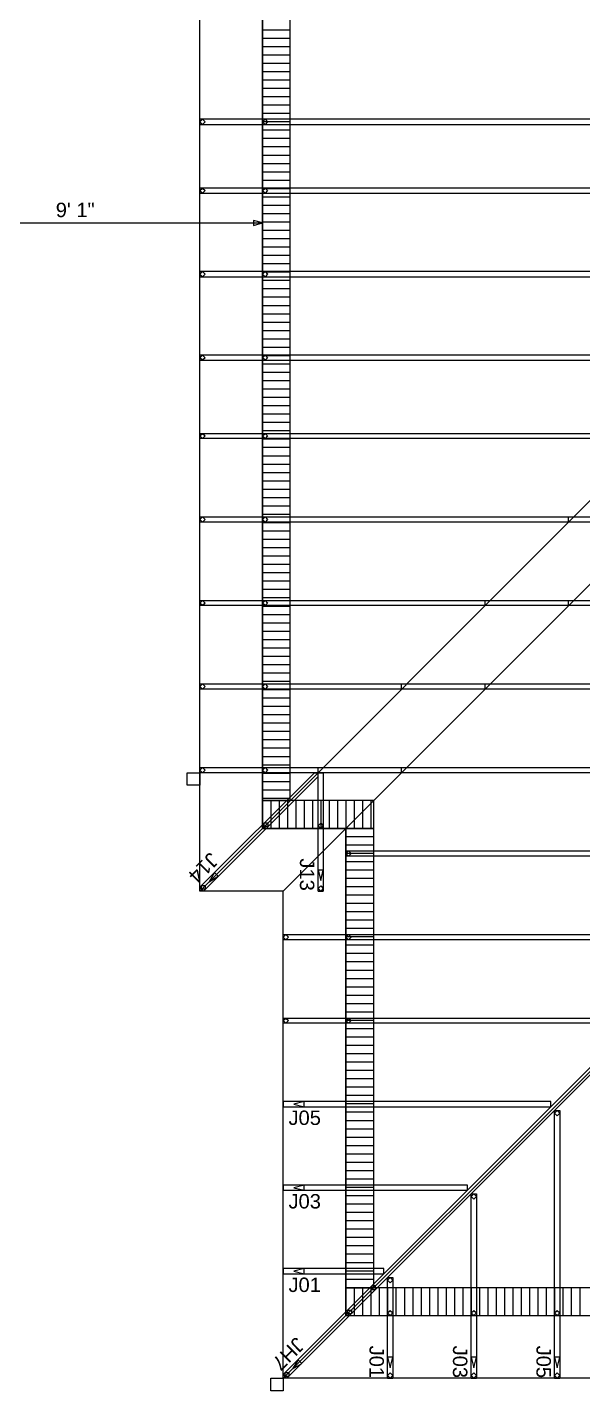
# Model space of a CAD drawing. Header units: inches. Extents: x -25328 to 8149, y -5530 to 4336.
# Drawn here: x 1514.5 to 1674.1, y 2143.5 to 2535.3 of the extents above; entities that cross this region are included whole.
import ezdxf

# ---------------------------------------------------------------- set-up
doc = ezdxf.new("R2010")
doc.units = ezdxf.units.IN
doc.header["$LTSCALE"] = 16
doc.header["$MEASUREMENT"] = 0
for name, color, linetype in [('1st_Floor_Labels_Engineering_Mem', 7, 'CONTINUOUS'), ('1st_Floor_Objects_Dimensions', 7, 'CONTINUOUS'), ('1st_Floor_Objects_Planes', 7, 'CONTINUOUS'), ('1st_Floor_Objects_Roof_Framing', 40, 'CONTINUOUS'), ('1st_Floor_Objects_Roof_Truss', 40, 'CONTINUOUS'), ('1st_Floor_Objects_Roof_Truss_Pro', 7, 'CONTINUOUS'), ('1st_Floor_Objects_Walls', 7, 'CONTINUOUS')]:
    doc.layers.add(name, color=color, linetype=linetype)
doc.styles.add('ARIAL', font='arial.ttf', dxfattribs={"height": 13.333333})

msp = doc.modelspace()

# ---------------------------------------------------------------- linework, layer by layer
at = {"layer": '1st_Floor_Objects_Dimensions', "color": 7}
for p, q in [((1582.05690471, 2479.05775958), (1582.05690471, 2485.05775958)), ((1473.05634776, 2479.05775958), (1582.05690471, 2479.05775958)), ((1582.05690471, 2479.05775958), (1582.05690471, 2311.08591204))]:
    msp.add_line(p, q, dxfattribs=at)
msp.add_lwpolyline([(1582.05690471, 2479.05775958), (1579.46500102, 2479.75225573), (1579.46500102, 2478.36326342), (1582.05690471, 2479.05775958)], close=True, dxfattribs=at).dxf.unprotected_set("ltscale", 0)
at = {"layer": '1st_Floor_Objects_Planes', "color": 70}
for p, q in [((1564.05690471, 2287.08592349), (1564.05690471, 2568.08615618)), ((1564.05690471, 2287.08592349), (1564.05690471, 2568.08615618)), ((1564.05690471, 2287.08588915), (1733.0565919, 2456.08562213)), ((1733.05663768, 2456.08559924), (1564.05690471, 2287.08592349)), ((1746.05669108, 2445.08617907), (1588.05667582, 2287.08591204)), ((1588.05688182, 2287.08607226), (1746.05665675, 2445.08620196)), ((1766.05656901, 2325.08629351), (1588.05690471, 2147.08622437)), ((1588.05701915, 2147.08640748), (1766.05654612, 2325.08623629)), ((1588.05674449, 2287.08591204), (1564.05690471, 2287.08591204)), ((1588.05667582, 2287.08591204), (1564.05690471, 2287.08588915)), ((1588.05688182, 2147.08624869), (1588.05685893, 2287.0860837)), ((1588.05690471, 2147.08622437), (1588.05688182, 2287.08607226)), ((1696.55538646, 2147.08641892), (1588.05701915, 2147.08640748))]:
    msp.add_line(p, q, dxfattribs=at)
at = {"layer": '1st_Floor_Objects_Planes', "color": 7}
for p, q in [((1582.05690471, 2305.08594638), (1582.05690471, 2568.08615618)), ((1606.05667582, 2305.08592349), (1582.05690471, 2305.08591204)), ((1606.05688182, 2165.08628426), (1606.05685893, 2305.08610659))]:
    msp.add_line(p, q, dxfattribs=at)
at = {"layer": '1st_Floor_Objects_Roof_Framing', "color": 40}
for points in [[(1564.05690471, 2508.08645373), (1564.80690471, 2508.83645373), (1565.55690471, 2508.08645373), (1564.80690471, 2507.33645373)], [(1582.05688182, 2508.08645373), (1582.80688182, 2508.83645373), (1583.55688182, 2508.08645373), (1582.80688182, 2507.33645373)], [(1564.05690471, 2488.3364461), (1564.80690471, 2489.0864461), (1565.55690471, 2488.3364461), (1564.80690471, 2487.5864461)], [(1582.05688182, 2488.3364461), (1582.80688182, 2489.0864461), (1583.55688182, 2488.3364461), (1582.80688182, 2487.5864461)], [(1564.05690471, 2464.3364461), (1564.80690471, 2465.0864461), (1565.55690471, 2464.3364461), (1564.80690471, 2463.5864461)], [(1582.05688182, 2464.3364461), (1582.80688182, 2465.0864461), (1583.55688182, 2464.3364461), (1582.80688182, 2463.5864461)], [(1564.05690471, 2440.3364461), (1564.80690471, 2441.0864461), (1565.55690471, 2440.3364461), (1564.80690471, 2439.5864461)], [(1582.05690471, 2440.3364461), (1582.80690471, 2441.0864461), (1583.55690471, 2440.3364461), (1582.80690471, 2439.5864461)], [(1564.05690471, 2417.83640032), (1564.80690471, 2418.58640032), (1565.55690471, 2417.83640032), (1564.80690471, 2417.08640032)], [(1582.05690471, 2417.83640032), (1582.80690471, 2418.58640032), (1583.55690471, 2417.83640032), (1582.80690471, 2417.08640032)], [(1564.05690471, 2393.83640032), (1564.80690471, 2394.58640032), (1565.55690471, 2393.83640032), (1564.80690471, 2393.08640032)], [(1582.05690471, 2393.83640032), (1582.80690471, 2394.58640032), (1583.55690471, 2393.83640032), (1582.80690471, 2393.08640032)], [(1564.05690471, 2369.83637744), (1564.80690471, 2370.58637744), (1565.55690471, 2369.83637744), (1564.80690471, 2369.08637744)], [(1582.05690471, 2369.83637744), (1582.80690471, 2370.58637744), (1583.55690471, 2369.83637744), (1582.80690471, 2369.08637744)], [(1564.05690471, 2345.83640032), (1564.80690471, 2346.58640032), (1565.55690471, 2345.83640032), (1564.80690471, 2345.08640032)], [(1582.05690471, 2345.83640032), (1582.80690471, 2346.58640032), (1583.55690471, 2345.83640032), (1582.80690471, 2345.08640032)], [(1564.05690471, 2321.08637744), (1564.05690471, 2317.48637515), (1560.45691386, 2317.48637515), (1560.45691386, 2321.08637744)], [(1564.05690471, 2321.83638888), (1564.80690471, 2322.58638888), (1565.55690471, 2321.83638888), (1564.80690471, 2321.08638888)], [(1582.05690471, 2321.83638888), (1582.80690471, 2322.58638888), (1583.55690471, 2321.83638888), (1582.80690471, 2321.08638888)], [(1582.58733836, 2305.61620837), (1582.58731547, 2306.67688113), (1583.64797679, 2306.67685824), (1583.64797679, 2305.61621981)], [(1598.80739299, 2305.08592349), (1598.05739299, 2305.83592349), (1598.80739299, 2306.58592349), (1599.55739299, 2305.83592349)], [(1606.05685893, 2297.83640032), (1606.80685893, 2298.58640032), (1607.55685893, 2297.83640032), (1606.80685893, 2297.08640032)], [(1566.70875254, 2289.73756533), (1569.3603715, 2291.32858019), (1568.29971019, 2292.38924151)], [(1598.80739299, 2290.08593493), (1599.55739299, 2293.08593493), (1598.05739299, 2293.08593493)], [(1564.58733836, 2287.61617404), (1564.58733836, 2288.6768468), (1565.64797679, 2288.67683535), (1565.64797679, 2287.61618548)], [(1598.80739299, 2287.08593493), (1598.05739299, 2287.83593493), (1598.80739299, 2288.58593493), (1599.55739299, 2287.83593493)], [(1588.05683604, 2273.83640032), (1588.80683604, 2274.58640032), (1589.55681315, 2273.83640032), (1588.80683604, 2273.08640032)], [(1606.05685893, 2273.83640032), (1606.80685893, 2274.58640032), (1607.55685893, 2273.83640032), (1606.80685893, 2273.08640032)], [(1588.05683604, 2249.8363946), (1588.80683604, 2250.5863946), (1589.55683604, 2249.8363946), (1588.80683604, 2249.0863946)], [(1606.05685893, 2249.83640032), (1606.80685893, 2250.58640032), (1607.55685893, 2249.83640032), (1606.80685893, 2249.08640032)], [(1591.05685893, 2225.83640605), (1594.05685893, 2225.08640605), (1594.05685893, 2226.58640605)], [(1666.80688182, 2224.02572756), (1666.05688182, 2223.27572756), (1666.80688182, 2222.52572756), (1667.55688182, 2223.27572756)], [(1591.05685893, 2201.83640319), (1594.05685893, 2201.08640319), (1594.05685893, 2202.58640319)], [(1642.80690471, 2200.0257104), (1642.05690471, 2199.27569895), (1642.80690471, 2198.52568751), (1643.55690471, 2199.27569895)], [(1591.05685893, 2177.83641034), (1594.05685893, 2177.08641034), (1594.05685893, 2178.58641034)], [(1618.80685893, 2176.02562385), (1618.05685893, 2175.27563315), (1618.80685893, 2174.52564674), (1619.55685893, 2175.27563673)], [(1613.5266923, 2173.61677986), (1613.52666941, 2172.55610781), (1614.58735362, 2172.55611854), (1614.58735362, 2173.61676913)], [(1606.58733836, 2165.61673098), (1606.58733836, 2166.67740356), (1607.64799968, 2166.67741519), (1607.64799968, 2165.61674238)], [(1618.80688182, 2165.08641484), (1618.05688182, 2165.83640158), (1618.80688182, 2166.58639192), (1619.55688182, 2165.83640515)], [(1642.80688182, 2165.08641612), (1642.05688182, 2165.83642791), (1642.80688182, 2166.58643904), (1643.55688182, 2165.83642724)], [(1666.80688182, 2165.08641821), (1666.05688182, 2165.83641821), (1666.80688182, 2166.58641821), (1667.55688182, 2165.83641821)], [(1590.70868388, 2149.73806649), (1593.36034861, 2151.32905846), (1592.29966441, 2152.38971978)], [(1618.80695048, 2150.08641749), (1619.55692759, 2153.08642035), (1618.05692759, 2153.08641606)], [(1642.80688182, 2150.08641892), (1643.55688182, 2153.08641749), (1642.05688182, 2153.08641892)], [(1666.80688182, 2150.08642035), (1667.55688182, 2153.08642035), (1666.05688182, 2153.08642035)], [(1588.05683604, 2147.08641034), (1588.05683604, 2143.48640948), (1584.4568452, 2143.48640948), (1584.4568452, 2147.08641034)], [(1588.58736125, 2147.61673098), (1588.58736125, 2148.67740517), (1589.64802256, 2148.67740374), (1589.64802256, 2147.61674386)], [(1618.80692759, 2147.08641749), (1618.05692759, 2147.83640462), (1618.80692759, 2148.5863946), (1619.55692759, 2147.83640891)], [(1642.80688182, 2147.08641892), (1642.05688182, 2147.83643036), (1642.80688182, 2148.58644181), (1643.55688182, 2147.83642893)], [(1666.80688182, 2147.08642035), (1666.05688182, 2147.83642035), (1666.80688182, 2148.58642035), (1667.55688182, 2147.83642035)]]:
    msp.add_lwpolyline(points, close=True, dxfattribs=at).dxf.unprotected_set("ltscale", 0)
at = {"layer": '1st_Floor_Objects_Roof_Truss', "color": 40}
for p, q in [((1582.05688182, 2508.83645373), (1582.05688182, 2507.33645373)), ((1582.05688182, 2489.0864461), (1582.05688182, 2487.5864461)), ((1582.05688182, 2465.0864461), (1582.05688182, 2463.5864461)), ((1582.05690471, 2441.0864461), (1582.05690471, 2439.5864461)), ((1582.05690471, 2417.08640032), (1582.05690471, 2418.58640032)), ((1582.05690471, 2393.08640032), (1582.05690471, 2394.58640032)), ((1670.0573701, 2393.08642321), (1670.0573701, 2394.58642321)), ((1670.0573701, 2393.08642321), (1670.0573701, 2394.58642321)), ((1582.05690471, 2369.08640032), (1582.05690471, 2370.58640032)), ((1646.05739299, 2369.08642321), (1646.05739299, 2370.58642321)), ((1646.05739299, 2369.08642321), (1646.05739299, 2370.58642321)), ((1670.05707255, 2369.08642321), (1670.05707255, 2370.58642321)), ((1670.05707255, 2369.08642321), (1670.05707255, 2370.58642321)), ((1582.05690471, 2345.08640032), (1582.05690471, 2346.58638888)), ((1622.05734721, 2345.08641177), (1622.05734721, 2346.58640032)), ((1622.05734721, 2345.08641177), (1622.05734721, 2346.58640032)), ((1646.05707255, 2345.08641177), (1646.05707255, 2346.58640032)), ((1646.05707255, 2345.08641177), (1646.05707255, 2346.58640032)), ((1582.05690471, 2321.08640032), (1582.05690471, 2322.58640032)), ((1596.99691478, 2321.08637744), (1598.05759898, 2321.08640032)), ((1596.99691478, 2321.08637744), (1598.05759898, 2321.08640032)), ((1598.0573701, 2321.08641177), (1598.0573701, 2322.58641177)), ((1598.0573701, 2321.08641177), (1598.0573701, 2322.58641177)), ((1598.05739299, 2321.08641177), (1599.55739299, 2321.08641177)), ((1598.05739299, 2321.08641177), (1599.55739299, 2321.08641177)), ((1598.0575532, 2320.02573901), (1598.05759898, 2321.08640032)), ((1598.0575532, 2320.02573901), (1598.05759898, 2321.08640032)), ((1622.05714122, 2321.08641177), (1622.05714122, 2322.58641177)), ((1622.05714122, 2321.08641177), (1622.05714122, 2322.58641177)), ((1583.11770335, 2305.0859006), (1582.05706492, 2306.14656191)), ((1598.05739299, 2305.08592349), (1599.55739299, 2305.08592349)), ((1606.05685893, 2297.08640032), (1606.05685893, 2298.58638888)), ((1565.11774913, 2287.0859006), (1564.05708781, 2288.14656191)), ((1598.05739299, 2287.08593493), (1599.55739299, 2287.08593493)), ((1606.05685893, 2273.08640032), (1606.05685893, 2274.58638888)), ((1606.05685893, 2249.08640032), (1606.05685893, 2250.58640032)), ((1607.11765757, 2165.08641177), (1606.05699626, 2166.14708453)), ((1589.11768046, 2147.08639889), (1588.05701915, 2148.14707308))]:
    msp.add_line(p, q, dxfattribs=at)
for points in [[(1944.05635777, 2508.83645373), (1564.05690471, 2508.83645373), (1564.05690471, 2508.08645373), (1564.05690471, 2507.33645373), (1944.05635777, 2507.33645373), (1944.05635777, 2508.08645373)], [(1944.05636063, 2489.0864461), (1564.05690471, 2489.0864461), (1564.05690471, 2488.3364461), (1564.05690471, 2487.5864461), (1944.05636063, 2487.5864461), (1944.05636063, 2488.3364461)], [(1944.05636206, 2465.0864461), (1564.05690471, 2465.0864461), (1564.05690471, 2464.3364461), (1564.05690471, 2463.5864461), (1944.05636206, 2463.5864461), (1944.05636206, 2464.3364461)], [(1944.05636349, 2441.0864461), (1564.05690471, 2441.0864461), (1564.05690471, 2440.3364461), (1564.05690471, 2439.5864461), (1944.05636349, 2439.5864461), (1944.05636349, 2440.3364461)], [(1944.05636636, 2417.0864461), (1564.05690471, 2417.08640032), (1564.05690471, 2417.83640032), (1564.05690471, 2418.58640032), (1944.05636636, 2418.5864461), (1944.05636636, 2417.8364461)], [(1944.05636779, 2393.0864461), (1564.05690471, 2393.08640032), (1564.05690471, 2393.83640032), (1564.05690471, 2394.58640032), (1944.05636779, 2394.5864461), (1944.05636779, 2393.8364461)], [(1944.05637065, 2369.0864461), (1564.05690471, 2369.08640032), (1564.05690471, 2369.83640032), (1564.05690471, 2370.58640032), (1944.05637065, 2370.5864461), (1944.05637065, 2369.8364461)], [(1944.05637351, 2345.0864461), (1564.05690471, 2345.08640032), (1564.05690471, 2345.83640032), (1564.05690471, 2346.58640032), (1944.05637351, 2346.5864461), (1944.05637351, 2345.8364461)], [(1944.0563778, 2321.0864461), (1564.05690471, 2321.08640032), (1564.05690471, 2321.83640032), (1564.05690471, 2322.58640032), (1944.0563778, 2322.5864461), (1944.0563778, 2321.8364461)], [(1565.11774913, 2287.0859006), (1598.0575532, 2320.02575045), (1598.05757609, 2321.08640032), (1596.99689189, 2321.08640032), (1564.05706492, 2288.14656191), (1564.58738414, 2287.6162427)], [(1598.05739299, 2287.08593493), (1598.05739299, 2321.08641177), (1598.80739299, 2321.08641177), (1599.55739299, 2321.08641177), (1599.55739299, 2287.08593493), (1598.80739299, 2287.08593493)], [(1944.05637923, 2297.0864461), (1606.05685893, 2297.08640032), (1606.05685893, 2297.83640032), (1606.05685893, 2298.58640032), (1944.0563778, 2298.5864461), (1944.0563778, 2297.8364461)], [(1944.05638209, 2273.0864461), (1588.05683604, 2273.08640032), (1588.05683604, 2273.83640032), (1588.05683604, 2274.58640032), (1944.05638209, 2274.5864461), (1944.05638209, 2273.8364461)], [(1944.05638495, 2249.08643466), (1588.05683604, 2249.0863946), (1588.05683604, 2249.8363946), (1588.05683604, 2250.5863946), (1944.05638495, 2250.58643466), (1944.05638495, 2249.83643466)], [(1589.11770335, 2147.08641463), (1690.05685893, 2248.02575617), (1690.05685893, 2249.08640605), (1688.99619761, 2249.08641177), (1588.05701915, 2148.14707451), (1588.58736125, 2147.61672955)]]:
    msp.add_lwpolyline(points, close=True, dxfattribs=at).dxf.unprotected_set("ltscale", 0)
at = {"layer": '1st_Floor_Objects_Roof_Truss_Pro', "color": 7}
for p, q in [((1588.05685893, 2225.08640605), (1588.05685893, 2226.58640605)), ((1606.05688182, 2225.08640605), (1606.05688182, 2226.58640605)), ((1664.99624339, 2225.08640605), (1664.99624339, 2226.58640605)), ((1664.99624339, 2225.08640605), (1664.99624339, 2226.58640605)), ((1666.05688182, 2224.02572756), (1667.55688182, 2224.02572756)), ((1666.05688182, 2224.02572756), (1667.55688182, 2224.02572756)), ((1588.05685893, 2201.08640319), (1588.05685893, 2202.58640605)), ((1606.05688182, 2201.08640319), (1606.05688182, 2202.58640605)), ((1640.99624339, 2201.08640605), (1640.99624339, 2202.58640891)), ((1640.99624339, 2201.08640605), (1640.99624339, 2202.58640891)), ((1642.05690471, 2200.0257104), (1643.55692759, 2200.0257104)), ((1642.05690471, 2200.0257104), (1643.55692759, 2200.0257104)), ((1588.05685893, 2177.08640891), (1588.05685893, 2178.58641034)), ((1606.05688182, 2177.08641105), (1606.05688182, 2178.58641177)), ((1616.99631205, 2177.08641177), (1616.99631205, 2178.5864132)), ((1616.99631205, 2177.08641177), (1616.99631205, 2178.5864132)), ((1618.05688182, 2176.02562171), (1619.55688182, 2176.02562528)), ((1618.05688182, 2176.02562171), (1619.55688182, 2176.02562528)), ((1618.05690471, 2165.08641306), (1619.55690471, 2165.08641662)), ((1642.05688182, 2165.08641644), (1643.55690471, 2165.08641579)), ((1666.05688182, 2165.08641821), (1667.55688182, 2165.08641821)), ((1618.05695048, 2147.08641606), (1619.55695048, 2147.08642035)), ((1642.05688182, 2147.08641892), (1643.55690471, 2147.08641749)), ((1666.05688182, 2147.08642035), (1667.55688182, 2147.08642035))]:
    msp.add_line(p, q, dxfattribs=at)
for points in [[(1588.05685893, 2225.08640605), (1664.99624339, 2225.08640605), (1664.99624339, 2225.83640605), (1664.99624339, 2226.58640605), (1588.05685893, 2226.58640605), (1588.05685893, 2225.83640605)], [(1666.05688182, 2147.08642035), (1666.05688182, 2224.02572756), (1666.80688182, 2224.02572756), (1667.55688182, 2224.02572756), (1667.55688182, 2147.08642035), (1666.80688182, 2147.08642035)], [(1588.05685893, 2201.08640319), (1640.99624339, 2201.08640605), (1640.99624339, 2201.83640605), (1640.99624339, 2202.58640605), (1588.05685893, 2202.58640319), (1588.05685893, 2201.83640319)], [(1642.05688182, 2147.08641892), (1642.05690471, 2200.0257104), (1642.80690471, 2200.0257104), (1643.55690471, 2200.0257104), (1643.55688182, 2147.08641749), (1642.80688182, 2147.08641892)], [(1588.05685893, 2177.08640891), (1616.99631205, 2177.08641177), (1616.99631205, 2177.8364132), (1616.99631205, 2178.5864132), (1588.05685893, 2178.58641034), (1588.05685893, 2177.83641034)], [(1618.05695048, 2147.08641606), (1618.05688182, 2176.02562171), (1618.80688182, 2176.02562385), (1619.55688182, 2176.02562528), (1619.55695048, 2147.08642035), (1618.80695048, 2147.08641749)]]:
    msp.add_lwpolyline(points, close=True, dxfattribs=at).dxf.unprotected_set("ltscale", 0)
at = {"layer": '1st_Floor_Objects_Walls', "color": 7}
for p, q in [((1590.05687419, 2534.48602801), (1582.05688182, 2534.48602801)), ((1590.05687419, 2532.08601885), (1582.05688182, 2532.08601885)), ((1590.05687419, 2529.6860097), (1582.05688182, 2529.6860097)), ((1590.05687419, 2527.28600054), (1582.05688182, 2527.28600054)), ((1590.05687419, 2524.88599139), (1582.05688182, 2524.88599139)), ((1590.05687419, 2522.48598223), (1582.05688182, 2522.48598223)), ((1590.05687419, 2520.08597308), (1582.05688182, 2520.08597308)), ((1590.05687419, 2517.68596392), (1582.05688182, 2517.68596392)), ((1590.05687419, 2515.28595477), (1582.05688182, 2515.28595477)), ((1590.05687419, 2512.88594561), (1582.05688182, 2512.88594561)), ((1590.05687419, 2510.48593646), (1582.05688182, 2510.48593646)), ((1590.05687419, 2508.0859273), (1582.05688182, 2508.0859273)), ((1590.05687419, 2505.68591815), (1582.05688182, 2505.68591815)), ((1590.05687419, 2503.28590899), (1582.05688182, 2503.28590899)), ((1590.05687419, 2500.88589984), (1582.05688182, 2500.88589984)), ((1590.05687419, 2498.48589068), (1582.05688182, 2498.48589068)), ((1590.05687419, 2496.08588153), (1582.05688182, 2496.08588153)), ((1590.05687419, 2493.68587237), (1582.05688182, 2493.68587237)), ((1590.05687419, 2491.28586321), (1582.05688182, 2491.28586321)), ((1590.05687419, 2488.88585406), (1582.05688182, 2488.88585406)), ((1590.05687419, 2486.4858449), (1582.05688182, 2486.4858449)), ((1590.05687419, 2484.08583575), (1582.05688182, 2484.08583575)), ((1590.05687419, 2481.68582659), (1582.05688182, 2481.68582659)), ((1590.05687419, 2479.28581744), (1582.05688182, 2479.28581744)), ((1590.05687419, 2476.88580828), (1582.05688182, 2476.88580828)), ((1590.05687419, 2474.48579913), (1582.05688182, 2474.48579913)), ((1590.05687419, 2472.08578997), (1582.05688182, 2472.08578997)), ((1590.05687419, 2469.68578082), (1582.05688182, 2469.68578082)), ((1590.05687419, 2467.28577166), (1582.05688182, 2467.28577166)), ((1590.05687419, 2464.88576251), (1582.05688182, 2464.88576251)), ((1590.05687419, 2462.48575335), (1582.05688182, 2462.48575335)), ((1590.05687419, 2460.0857442), (1582.05688182, 2460.0857442)), ((1590.05687419, 2457.68573504), (1582.05688182, 2457.68573504)), ((1590.05687419, 2455.28572589), (1582.05688182, 2455.28572589)), ((1590.05687419, 2452.88571673), (1582.05688182, 2452.88571673)), ((1590.05687419, 2450.48570757), (1582.05688182, 2450.48570757)), ((1590.05687419, 2448.08569842), (1582.05688182, 2448.08569842)), ((1590.05687419, 2445.68568926), (1582.05688182, 2445.68568926)), ((1590.05687419, 2443.28568011), (1582.05688182, 2443.28568011)), ((1590.05687419, 2440.88567095), (1582.05688182, 2440.88567095)), ((1590.05687419, 2438.4856618), (1582.05688182, 2438.4856618)), ((1590.05687419, 2436.08565264), (1582.05688182, 2436.08565264)), ((1590.05687419, 2433.68564349), (1582.05688182, 2433.68564349)), ((1590.05687419, 2431.28563433), (1582.05688182, 2431.28563433)), ((1590.05687419, 2428.88562518), (1582.05688182, 2428.88562518)), ((1590.05687419, 2426.48561602), (1582.05688182, 2426.48561602)), ((1590.05687419, 2424.08560687), (1582.05688182, 2424.08560687)), ((1590.05687419, 2421.68559771), (1582.05688182, 2421.68559771)), ((1590.05687419, 2419.28558856), (1582.05688182, 2419.28558856)), ((1590.05687419, 2416.8855794), (1582.05688182, 2416.8855794)), ((1590.05687419, 2414.48557025), (1582.05688182, 2414.48557025)), ((1590.05687419, 2412.08556109), (1582.05688182, 2412.08556109)), ((1590.05687419, 2409.68555194), (1582.05688182, 2409.68555194)), ((1590.05687419, 2407.28554278), (1582.05688182, 2407.28554278)), ((1590.05687419, 2404.88553362), (1582.05688182, 2404.88553362)), ((1590.05687419, 2402.48552447), (1582.05688182, 2402.48552447)), ((1590.05687419, 2400.08551531), (1582.05688182, 2400.08551531)), ((1590.05687419, 2397.68550616), (1582.05688182, 2397.68550616)), ((1590.05687419, 2395.285497), (1582.05688182, 2395.285497)), ((1590.05687419, 2392.88548785), (1582.05688182, 2392.88548785)), ((1590.05687419, 2390.48547869), (1582.05688182, 2390.48547869)), ((1590.05687419, 2388.08546954), (1582.05688182, 2388.08546954)), ((1590.05687419, 2385.68546038), (1582.05688182, 2385.68546038)), ((1590.05687419, 2383.28545123), (1582.05688182, 2383.28545123)), ((1590.05687419, 2380.88544207), (1582.05688182, 2380.88544207)), ((1590.05687419, 2378.48543292), (1582.05688182, 2378.48543292)), ((1590.05687419, 2376.08542376), (1582.05688182, 2376.08542376)), ((1590.05687419, 2373.68541461), (1582.05688182, 2373.68541461)), ((1590.05687419, 2371.28540545), (1582.05688182, 2371.28540545)), ((1590.05687419, 2368.8853963), (1582.05688182, 2368.8853963)), ((1590.05687419, 2366.48538714), (1582.05688182, 2366.48538714)), ((1590.05687419, 2364.08537799), (1582.05688182, 2364.08537799)), ((1590.05687419, 2361.68536883), (1582.05688182, 2361.68536883)), ((1590.05687419, 2359.28535967), (1582.05688182, 2359.28535967)), ((1590.05687419, 2356.88536196), (1582.05688182, 2356.88536196)), ((1590.05687419, 2354.48536425), (1582.05688182, 2354.48536425)), ((1590.05687419, 2352.08536654), (1582.05688182, 2352.08536654)), ((1590.05687419, 2349.68536883), (1582.05688182, 2349.68536883)), ((1590.05687419, 2347.28537112), (1582.05688182, 2347.28537112)), ((1590.05687419, 2344.88537341), (1582.05688182, 2344.88537341)), ((1590.05687419, 2342.4853757), (1582.05688182, 2342.4853757)), ((1590.05687419, 2340.08537799), (1582.05688182, 2340.08537799)), ((1590.05687419, 2337.68538027), (1582.05688182, 2337.68538027)), ((1590.05687419, 2335.28538256), (1582.05688182, 2335.28538256)), ((1590.05687419, 2332.88538485), (1582.05688182, 2332.88538485)), ((1590.05687419, 2330.48538714), (1582.05688182, 2330.48538714)), ((1590.05687419, 2328.08538943), (1582.05688182, 2328.08538943)), ((1590.05687419, 2325.68539172), (1582.05688182, 2325.68539172)), ((1590.05687419, 2323.28539401), (1582.05688182, 2323.28539401)), ((1590.05687419, 2320.8853963), (1582.05688182, 2320.8853963)), ((1590.05687419, 2318.48539858), (1582.05688182, 2318.48539858)), ((1590.05687419, 2316.08540087), (1582.05688182, 2316.08540087)), ((1590.05687419, 2313.68540316), (1582.05688182, 2313.68540316)), ((1582.05688182, 2313.08591586), (1582.05688182, 2305.08591204)), ((1584.45689097, 2313.08591586), (1584.45689097, 2305.08591204)), ((1586.85690013, 2313.08591586), (1586.85690013, 2305.08591204)), ((1589.25690928, 2313.08591586), (1589.25690928, 2305.08591204)), ((1591.65691844, 2313.08591586), (1591.65691844, 2305.08591204)), ((1594.05692759, 2313.08591586), (1594.05692759, 2305.08591204)), ((1596.45693675, 2313.08591586), (1596.45693675, 2305.08591204)), ((1598.8569459, 2313.0859273), (1598.8569459, 2305.08591204)), ((1601.25695506, 2313.0859273), (1601.25695506, 2305.08592349)), ((1603.65696421, 2313.0859273), (1603.65696421, 2305.08592349)), ((1606.05697337, 2313.0859273), (1606.05697337, 2305.08592349)), ((1608.45698252, 2313.0859273), (1608.45698252, 2305.08592349)), ((1610.85699168, 2313.0859273), (1610.85699168, 2305.08592349)), ((1613.25700084, 2313.0859273), (1613.25700084, 2305.08592349)), ((1614.05682841, 2305.08592349), (1606.05685893, 2305.08592349)), ((1614.05682841, 2302.68592578), (1606.05685893, 2302.68592578)), ((1614.05682841, 2300.28592806), (1606.05685893, 2300.28592806)), ((1614.05682841, 2297.88593035), (1606.05685893, 2297.88593035)), ((1614.05682841, 2295.48593264), (1606.05685893, 2295.48593264)), ((1614.05682841, 2293.08593493), (1606.05685893, 2293.08593493)), ((1614.05682841, 2290.68593722), (1606.05685893, 2290.68593722)), ((1614.05682841, 2288.28593951), (1606.05685893, 2288.28593951)), ((1614.05682841, 2285.8859418), (1606.05685893, 2285.8859418)), ((1614.05682841, 2283.48594409), (1606.05685893, 2283.48594409)), ((1614.05682841, 2281.08594638), (1606.05685893, 2281.08594638)), ((1614.05682841, 2278.68594866), (1606.05685893, 2278.68594866)), ((1614.05682841, 2276.28595095), (1606.05685893, 2276.28595095)), ((1614.05682841, 2273.88595324), (1606.05685893, 2273.88595324)), ((1614.05682841, 2271.48595553), (1606.05685893, 2271.48595553)), ((1614.05682841, 2269.08595782), (1606.05685893, 2269.08595782)), ((1614.05682841, 2266.68596011), (1606.05685893, 2266.68596011)), ((1614.05682841, 2264.2859624), (1606.05685893, 2264.2859624)), ((1614.05682841, 2261.88596469), (1606.05685893, 2261.88596469)), ((1614.05682841, 2259.48596697), (1606.05685893, 2259.48596697)), ((1614.05682841, 2257.08596926), (1606.05685893, 2257.08596926)), ((1614.05682841, 2254.68597155), (1606.05685893, 2254.68597155)), ((1614.05682841, 2252.28597384), (1606.05685893, 2252.28597384)), ((1614.05682841, 2249.88597613), (1606.05685893, 2249.88597613)), ((1614.05682841, 2247.48597842), (1606.05685893, 2247.48597842)), ((1614.05682841, 2245.08598071), (1606.05685893, 2245.08598071)), ((1614.05682841, 2242.685983), (1606.05685893, 2242.685983)), ((1614.05682841, 2240.28598528), (1606.05688182, 2240.28598528)), ((1614.0568513, 2237.88598757), (1606.05688182, 2237.88598757)), ((1614.0568513, 2235.48598986), (1606.05688182, 2235.48598986)), ((1614.0568513, 2233.08599215), (1606.05688182, 2233.08599215)), ((1614.0568513, 2230.68599444), (1606.05688182, 2230.68599444)), ((1614.0568513, 2228.28599673), (1606.05688182, 2228.28599673)), ((1614.0568513, 2225.88599902), (1606.05688182, 2225.88599902)), ((1614.0568513, 2223.48600131), (1606.05688182, 2223.48600131)), ((1614.0568513, 2221.0860036), (1606.05688182, 2221.0860036)), ((1614.0568513, 2218.68600588), (1606.05688182, 2218.68600588)), ((1614.0568513, 2216.28600817), (1606.05688182, 2216.28600817)), ((1614.0568513, 2213.88601046), (1606.05688182, 2213.88601046)), ((1614.0568513, 2211.48600989), (1606.05688182, 2211.48600989)), ((1614.0568513, 2209.08600932), (1606.05688182, 2209.08600932)), ((1614.0568513, 2206.68600875), (1606.05688182, 2206.68600875)), ((1614.0568513, 2204.28600817), (1606.05688182, 2204.28600817)), ((1614.0568513, 2201.8860076), (1606.05688182, 2201.8860076)), ((1614.0568513, 2199.48600703), (1606.05688182, 2199.48600703)), ((1614.0568513, 2197.08600646), (1606.05688182, 2197.08600646)), ((1614.0568513, 2194.68600588), (1606.05688182, 2194.68600588)), ((1614.0568513, 2192.28600531), (1606.05688182, 2192.28600531)), ((1614.0568513, 2189.88600474), (1606.05688182, 2189.88600474)), ((1614.0568513, 2187.48600417), (1606.05688182, 2187.48600417)), ((1614.0568513, 2185.0860036), (1606.05688182, 2185.0860036)), ((1614.0568513, 2182.68600302), (1606.05688182, 2182.68600302)), ((1614.0568513, 2180.28600245), (1606.05688182, 2180.28600245)), ((1614.0568513, 2177.88600188), (1606.05688182, 2177.88600188)), ((1614.0568513, 2175.48600202), (1606.05688182, 2175.48600202)), ((1606.05685893, 2173.08641201), (1606.05685893, 2165.08641177)), ((1614.0568513, 2173.08600216), (1606.05688182, 2173.08600216)), ((1608.45686808, 2173.08641201), (1608.45686808, 2165.08641177)), ((1610.85687724, 2173.08641272), (1610.85687724, 2165.0864132)), ((1613.25688639, 2173.08641272), (1613.25688639, 2165.0864132)), ((1615.65689555, 2173.08641344), (1615.65689555, 2165.0864132)), ((1618.05690471, 2173.08641344), (1618.05690471, 2165.08641391)), ((1620.45691386, 2173.08641344), (1620.45691386, 2165.08641391)), ((1622.85692302, 2173.08641415), (1622.85692302, 2165.08641391)), ((1625.25693217, 2173.08641415), (1625.25693217, 2165.08641391)), ((1627.65694133, 2173.08641415), (1627.65694133, 2165.08641391)), ((1630.05695048, 2173.08641487), (1630.05695048, 2165.08641391)), ((1632.45695964, 2173.08641487), (1632.45695964, 2165.08641534)), ((1634.85696879, 2173.08641558), (1634.85696879, 2165.08641534)), ((1637.25697795, 2173.08641558), (1637.25697795, 2165.08641534)), ((1639.6569871, 2173.08641558), (1639.6569871, 2165.08641606)), ((1642.05699626, 2173.0864163), (1642.05699626, 2165.08641606)), ((1644.45700541, 2173.0864163), (1644.45700541, 2165.08641606)), ((1646.85701457, 2173.0864163), (1646.85701457, 2165.08641677)), ((1649.25702372, 2173.08641701), (1649.25702372, 2165.08641677)), ((1651.65703288, 2173.08641701), (1651.65703288, 2165.08641677)), ((1654.05704203, 2173.08641701), (1654.05704203, 2165.08641749)), ((1656.45705119, 2173.08641773), (1656.45705119, 2165.08641749)), ((1658.85706034, 2173.08641773), (1658.85706034, 2165.08641749)), ((1661.2570695, 2173.08641844), (1661.2570695, 2165.08641821)), ((1663.65707866, 2173.08641844), (1663.65707866, 2165.08641821)), ((1666.05708781, 2173.08641844), (1666.05708781, 2165.08641821)), ((1668.45709697, 2173.08641916), (1668.45709697, 2165.08641892)), ((1670.85710612, 2173.08641916), (1670.85710612, 2165.08641892)), ((1673.25711528, 2173.08641987), (1673.25711528, 2165.08641964))]:
    msp.add_line(p, q, dxfattribs=at)
for points in [[(1590.05687419, 2313.08615618), (1590.05687419, 2568.08615618), (1582.05688182, 2568.08615618), (1582.05688182, 2313.08614474)], [(1590.05687419, 2313.08615618), (1590.05687419, 2568.08615618), (1582.05688182, 2568.08615618), (1582.05688182, 2313.08614474)], [(1614.05637065, 2313.0859273), (1582.05688182, 2313.08591586), (1582.05688182, 2305.08591204), (1614.05637065, 2305.08592349)], [(1614.05637065, 2313.0859273), (1582.05688182, 2313.08591586), (1582.05688182, 2305.08591204), (1614.05637065, 2305.08592349)], [(1614.0568513, 2173.08665662), (1614.05682841, 2305.08592349), (1606.05685893, 2305.08592349), (1606.05688182, 2173.08665591)], [(1614.0568513, 2173.08665662), (1614.05682841, 2305.08592349), (1606.05685893, 2305.08592349), (1606.05688182, 2173.08665591)], [(1696.61791697, 2173.08642202), (1606.05685893, 2173.08641201), (1606.05685893, 2165.08641177), (1696.61791697, 2165.08642149)], [(1696.61791697, 2173.08642202), (1606.05685893, 2173.08641201), (1606.05685893, 2165.08641177), (1696.61791697, 2165.08642149)]]:
    msp.add_lwpolyline(points, close=True, dxfattribs=at).dxf.unprotected_set("ltscale", 0)

# ---------------------------------------------------------------- texts
at = {"layer": '1st_Floor_Labels_Engineering_Mem', "color": 7, "char_height": 4.139999986, "attachment_point": 1, "style": 'ARIAL'}
for s, insert, rotation in [('J14', (1569.91131297, 2295.53878146), 225.0000328987), ('J13', (1596.96988383, 2296.45260363), 270), ('J05', (1589.55685893, 2223.99890833), 0.0000025045), ('J03', (1589.55685893, 2199.99890261), 0.0000025045), ('J01', (1589.55685893, 2175.99890905), 0.0000025045), ('JH7', (1594.61835185, 2156.24637585), 225.0000636346), ('J01', (1616.96941844, 2156.45308118), 270.0001366038), ('J03', (1640.96937266, 2156.45308476), 269.9999726792), ('J05', (1664.96937266, 2156.45308691), 270)]:
    msp.add_mtext(s, dxfattribs=dict(at, insert=insert, rotation=rotation))
at = {"layer": '1st_Floor_Objects_Dimensions', "color": 7, "insert": (1522.65247813, 2484.86609393), "char_height": 4.139999986, "attachment_point": 1, "rotation": 0.0000025045, "style": 'ARIAL'}
msp.add_mtext('9\' 1"', dxfattribs=at)

doc.saveas('drawing.dxf')
